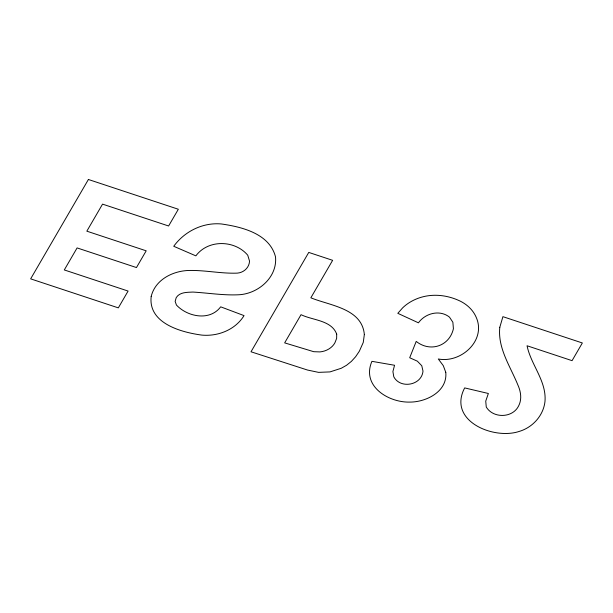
<?xml version="1.0" encoding="UTF-8"?>
<svg xmlns="http://www.w3.org/2000/svg" width="613" height="613" viewBox="0 0 613 613"><rect width="100%" height="100%" fill="white"/><g stroke="black" fill="none" stroke-linecap="round" stroke-linejoin="round"><path stroke-width="0.92" d="M445.774 372.321C447.674 391.531 426.15 402.205 409.637 402.097C388.182 402.595 361.272 385.876 371.922 361.333L394.55 365.264L392.91 371.555L393.799 376.819C400.35 389.224 421.744 385.431 422.993 371.095L421.775 365.746L417.361 361.172L409.691 357.747L416.212 341.403C430.157 352.567 449.482 346.215 453.413 328.698L452.869 322.254L449.467 317.128C439.797 309.396 425.307 313.182 418.441 322.821L397.806 313.327L402.68 307.818A39.5 31.592 -10.3 0 1 421.867 297.083C434.816 293.466 448.823 295.474 460.777 301.397A42.596 34.067 -10.3 0 1 475.941 316.722C486.883 339.924 461.336 363.448 438.303 358.98L443.291 365.67L445.774 372.321M336.698 334.154L336.637 338.422L334.913 342.782A17.133 13.701 -10.3 0 1 319.955 351.908L313.756 351.701L284.654 342.874L301.037 314.676C312.661 320.4 331.564 320.116 336.698 334.154M151.189 296.47C147.994 323.327 181.233 332.346 201.922 335.112C218.105 336.56 235.323 329.771 244.043 315.611L220.68 306.829C209.838 321.381 187.425 316.875 176.429 305.036L175.149 301.397L176.222 297.611C179.839 291.964 187.034 292.386 192.911 292.064C208.274 292.953 223.569 295.543 239.001 294.753C258.295 293.681 277.536 277.237 275.505 256.847C269.567 233.699 242.058 226.894 221.262 223.952C202.78 222.312 184.551 231.385 173.74 246.28L195.869 255.866C208.152 239.223 234.848 239.928 247.744 255.215L249.545 261.115C249.223 267.705 243.752 272.593 237.354 273.122C221.684 273.735 206.121 270.295 190.421 270.448C173.854 270.341 155.334 279.199 151.189 296.47M499.802 327.296C497.572 348.069 510.215 366.214 517.747 384.665C520.843 391.439 522.184 399.37 518.475 406.197C512.292 418.288 493.044 418.434 486.27 407.017L485.734 401.14L488.362 393.485L464.669 387.906C447.344 420.893 493.381 439.904 518.973 431.498C532.59 427.575 543.478 415.599 544.995 401.362C546.635 381.002 530.942 364.865 527.057 345.763L572.067 360.659L582.35 342.966L502.905 316.668L499.802 327.296M364.344 334.499L363.256 342.445L359.356 351.195L355.64 356.705L351.379 361.394L346.583 365.248L341.249 368.275L329.978 371.907L318.576 372.367L307.527 370.045L251.008 351.785L308.76 252.418L332.637 260.318L310.852 297.803C330.039 305.672 361.976 308.408 364.344 334.499M88.402 179.486L30.65 278.854L118.324 307.872L128.094 291.06L64.296 269.942L77.1 247.913L136.461 267.559L146.193 250.824L86.831 231.17L102.547 204.129L168.606 225.99L178.337 209.248L88.402 179.486"/></g></svg>
